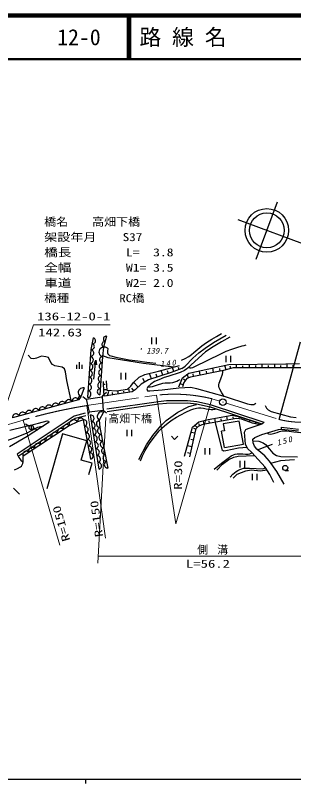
# Model space of a CAD drawing. Units: millimetres, scale not verified. Extents: x 40000 to 680000, y 20000 to 380000.
# Drawn here: x 151924 to 215751, y 204000 to 380000 of the extents above; entities that cross this region are included whole.
import ezdxf
from ezdxf.enums import TextEntityAlignment as Align

# ---------------------------------------------------------------- set-up
doc = ezdxf.new("R2010")
doc.units = ezdxf.units.MM
doc.header["$LTSCALE"] = 1000
doc.linetypes.add('CHAIN', pattern=[18.5, 12, -1.5, 3.5, -1.5])
for name, color, linetype, lineweight in [('M-BGD', 7, 'Continuous', 25), ('M-BGD-HTXT', 7, 'Continuous', 13), ('M-BMK', 2, 'CHAIN', 13), ('M-BMK-SRVR', 3, 'Continuous', 25), ('M-STR-STR1', 1, 'Continuous', 25), ('M-TTL', 2, 'Continuous', 140), ('M-TTL-BAND', 7, 'Continuous', 25), ('M-TTL-LINE', 7, 'Continuous', 50)]:
    doc.layers.add(name, color=color, linetype=linetype, lineweight=lineweight)
doc.layers.add('M-STR-HTXT', color=7, linetype='Continuous')
doc.layers.add('M-TTL-TXT', color=7, linetype='Continuous')
doc.styles.add('ＭＳ ゴシック', font='')
doc.styles.get('ＭＳ ゴシック').set_extended_font_data('MS Gothic')

# ---------------------------------------------------------------- blocks, each defined once
blk = doc.blocks.new('BUHIN6')
at = {"color": 7, "linetype": 'Continuous', "lineweight": 25}
blk.add_lwpolyline([(-640, 469), (-700, 287), (-715, 105), (-693, -127), (-608, -307), (-493, -465), (-295, -610), (-109, -673), (88, -699), (316, -650), (481, -579), (640, -469)], dxfattribs=at)
blk = doc.blocks.new('BUHIN9')
at = {"color": 7, "linetype": 'Continuous', "lineweight": 25}
blk.add_lwpolyline([(657, 396), (517, 518), (361, 598), (145, 665), (-47, 657), (-231, 613), (-435, 491), (-559, 348), (-656, 182), (-697, -40), (-696, -213), (-657, -396)], dxfattribs=at)
blk = doc.blocks.new('BUHIN10')
at = {"color": 7, "linetype": 'Continuous', "lineweight": 25}
blk.add_lwpolyline([(685, 386), (545, 515), (387, 602), (169, 678), (-28, 675), (-218, 636), (-431, 516), (-563, 374), (-667, 206), (-716, -20), (-719, -198), (-685, -386)], dxfattribs=at)
blk = doc.blocks.new('BUHIN11')
at = {"color": 7, "linetype": 'Continuous', "lineweight": 25}
blk.add_lwpolyline([(-672, -419), (-525, -542), (-363, -623), (-140, -689), (59, -677), (248, -629), (456, -499), (582, -350), (680, -178), (719, 52), (714, 231), (672, 419)], dxfattribs=at)
blk = doc.blocks.new('BUHIN14')
at = {"color": 7, "linetype": 'Continuous', "lineweight": 25}
blk.add_lwpolyline([(755, 223), (647, 380), (513, 501), (317, 623), (124, 665), (-70, 669), (-305, 600), (-465, 491), (-605, 351), (-703, 141), (-746, -32), (-755, -223)], dxfattribs=at)
blk = doc.blocks.new('BUHIN15')
at = {"color": 7, "linetype": 'Continuous', "lineweight": 25}
blk.add_lwpolyline([(683, 106), (607, 255), (504, 375), (348, 505), (185, 564), (17, 590), (-195, 557), (-347, 481), (-485, 376), (-595, 205), (-652, 59), (-683, -106)], dxfattribs=at)
blk = doc.blocks.new('BUHIN16')
at = {"color": 7, "linetype": 'Continuous', "lineweight": 25}
blk.add_lwpolyline([(-654, -61), (-591, -207), (-500, -327), (-359, -459), (-208, -524), (-50, -558), (152, -540), (301, -476), (438, -384), (552, -229), (615, -94), (654, 61)], dxfattribs=at)
blk = doc.blocks.new('BUHIN18')
at = {"color": 7, "linetype": 'Continuous', "lineweight": 25}
blk.add_lwpolyline([(-702, -209), (-601, -354), (-476, -466), (-293, -580), (-114, -618), (67, -622), (284, -557), (433, -455), (563, -325), (653, -130), (693, 31), (702, 209)], dxfattribs=at)
blk = doc.blocks.new('BUHIN20')
at = {"color": 7, "linetype": 'Continuous', "lineweight": 25}
blk.add_lwpolyline([(-456, 639), (-569, 486), (-639, 320), (-690, 95), (-667, -100), (-607, -284), (-466, -482), (-311, -598), (-134, -684), (96, -708), (273, -693), (456, -639)], dxfattribs=at)
blk = doc.blocks.new('BUHIN45')
at = {"color": 7, "linetype": 'Continuous', "lineweight": 25}
blk.add_line((537, 201), (276, 900), dxfattribs=at)
blk.add_circle((0, 0), 574, dxfattribs=at)
blk = doc.blocks.new('BUHIN46')
at = {"color": 7, "linetype": 'Continuous', "lineweight": 25}
blk.add_lwpolyline([(-71, -827), (330, 123), (-596, 578)], dxfattribs=at)
blk = doc.blocks.new('BUHIN47')
at = {"color": 7, "linetype": 'Continuous', "lineweight": 25}
for p, q in [((502, 800), (-903, 275)), ((-500, -803), (905, -278))]:
    blk.add_line(p, q, dxfattribs=at)
blk = doc.blocks.new('BUHIN48')
at = {"color": 7, "linetype": 'Continuous', "lineweight": 25}
for p, q in [((-703, -263), (703, 263)), ((-354, 508), (489, 823)), ((66, -616), (909, -301))]:
    blk.add_line(p, q, dxfattribs=at)

msp = doc.modelspace()

# ---------------------------------------------------------------- linework, layer by layer
at = {"layer": 'M-BGD'}
for p, q in [((207151, 324185), (212051, 337300)), ((226462, 324442), (203043, 333192)), ((172835, 306511), (172148, 303977)), ((197369, 305052), (200272, 306715)), ((201145, 306292), (199229, 305221)), ((169313, 303418), (169872, 306124)), ((195424, 303756), (197369, 305052)), ((199229, 305221), (197312, 304038)), ((212457, 287415), (217320, 305196)), ((168540, 292422), (169313, 303418)), ((172148, 303977), (171890, 301829)), ((195537, 302938), (193902, 301501)), ((194015, 302657), (195424, 303756)), ((197312, 304038), (195537, 302938)), ((155589, 301417), (154872, 302187)), ((156174, 301337), (155589, 301417)), ((156785, 301496), (156174, 301337)), ((157901, 301895), (156785, 301496)), ((158911, 301789), (157901, 301895)), ((159495, 301603), (158911, 301789)), ((160027, 300513), (159495, 301603)), ((169906, 296694), (170371, 300996)), ((171890, 301829), (171289, 293066)), ((171897, 302057), (173154, 301638)), ((173154, 301638), (181349, 300287)), ((190858, 299641), (192662, 301473)), ((193902, 301501), (192183, 299838)), ((192662, 301473), (194015, 302657)), ((160425, 300035), (160027, 300513)), ((161010, 299690), (160425, 300035)), ((162657, 299397), (161010, 299690)), ((163162, 299025), (162657, 299397)), ((181349, 300287), (188286, 299449)), ((184773, 298485), (189597, 299759)), ((188278, 298441), (187942, 299322)), ((189491, 298903), (189319, 299355)), ((190097, 299134), (190858, 299641)), ((192183, 299838), (191281, 299049)), ((191680, 298040), (200873, 300008)), ((197397, 298187), (197190, 299219)), ((201893, 299246), (199685, 298644)), ((200237, 298795), (199960, 299812)), ((200873, 300008), (213953, 300208)), ((201341, 299096), (201192, 299645)), ((209280, 299246), (201893, 299246)), ((202632, 299246), (202632, 300035)), ((204109, 299246), (204109, 299733)), ((205587, 299246), (205587, 300080)), ((207064, 299246), (207064, 299760)), ((208542, 299246), (208542, 300125)), ((219197, 299246), (209280, 299246)), ((209989, 299246), (209989, 299787)), ((211405, 299246), (211405, 300169)), ((212822, 299246), (212822, 299813)), ((213953, 300208), (217125, 300248)), ((214239, 299246), (214239, 300212)), ((215655, 299246), (215655, 299836)), ((163401, 298361), (163162, 299025)), ((163747, 296368), (163401, 298361)), ((180349, 297085), (181599, 297735)), ((181599, 297735), (184773, 298485)), ((187672, 298210), (182474, 296485)), ((183123, 296701), (182695, 297994)), ((184423, 297132), (184189, 297839)), ((185723, 297563), (185365, 298641)), ((187023, 297994), (186824, 298593)), ((189759, 298204), (186884, 297273)), ((190097, 299134), (187672, 298210)), ((190689, 298626), (189759, 298204)), ((190234, 296956), (191680, 298040)), ((191281, 299049), (190689, 298626)), ((191656, 296978), (191366, 297805)), ((199685, 298644), (192057, 297119)), ((192820, 297271), (192703, 297854)), ((194346, 297576), (194147, 298568)), ((195871, 297881), (195750, 298489)), ((198922, 298492), (198796, 299124)), ((164730, 291771), (163747, 296368)), ((172201, 293636), (172126, 296135)), ((172776, 296260), (172926, 294111)), ((178425, 295035), (179049, 295885)), ((179049, 295885), (180349, 297085)), ((180087, 294848), (179089, 295921)), ((182474, 296485), (180799, 295510)), ((181636, 295998), (181165, 296807)), ((183812, 296090), (182995, 295526)), ((184855, 296541), (183812, 296090)), ((186067, 297048), (184855, 296541)), ((186884, 297273), (186067, 297048)), ((189435, 294869), (190234, 296956)), ((190531, 295914), (190291, 294870)), ((190893, 296376), (190486, 296694)), ((191254, 296838), (190531, 295914)), ((192057, 297119), (191254, 296838)), ((167681, 294656), (166908, 292594)), ((172145, 295510), (172554, 295523)), ((172182, 294261), (172914, 294283)), ((172926, 294111), (175125, 293961)), ((175125, 293961), (177650, 294361)), ((175588, 293257), (175464, 294014)), ((177650, 294361), (178425, 295035)), ((178118, 293680), (177959, 294630)), ((179062, 293986), (178666, 294604)), ((179374, 294186), (178750, 293786)), ((180799, 295510), (179374, 294186)), ((182318, 294906), (182093, 294427)), ((182093, 294427), (182234, 293976)), ((182234, 293976), (182769, 293948)), ((182995, 295526), (182318, 294906)), ((182769, 293948), (185559, 294201)), ((185559, 294201), (189393, 294652)), ((189393, 294652), (192183, 294850)), ((190411, 295392), (189699, 295557)), ((192183, 294850), (193507, 294540)), ((193507, 294540), (200046, 292651)), ((166908, 292594), (166435, 291906)), ((172401, 292736), (172201, 293636)), ((172301, 293186), (172801, 293711)), ((176225, 293361), (172401, 292736)), ((173038, 292840), (173326, 293911)), ((174313, 293048), (174217, 293636)), ((178750, 293786), (176225, 293361)), ((176856, 293467), (176781, 293916)), ((200046, 292651), (205147, 291017)), ((166435, 291906), (151273, 287826)), ((184775, 291477), (172923, 289772)), ((172994, 289277), (184839, 290981)), ((186561, 291680), (184775, 291477)), ((184839, 290981), (186591, 291180)), ((191431, 291721), (186561, 291680)), ((186591, 291180), (191405, 291220)), ((191405, 291220), (193500, 290983)), ((193583, 291477), (191431, 291721)), ((191713, 290364), (193506, 290854)), ((193500, 290983), (196576, 290304)), ((196708, 290787), (193583, 291477)), ((208995, 286745), (196708, 290787)), ((205147, 291017), (205958, 290853)), ((205958, 290853), (206643, 290853)), ((206643, 290853), (207051, 291179)), ((209220, 290592), (209497, 290021)), ((167958, 288846), (165418, 288159)), ((172116, 289123), (171140, 287234)), ((186519, 287174), (189198, 289130)), ((189198, 289130), (191713, 290364)), ((196576, 290304), (208465, 286393)), ((209497, 290021), (209889, 289613)), ((209889, 289613), (210574, 289271)), ((210574, 289271), (212824, 288618)), ((165418, 288159), (152368, 279507)), ((152568, 279040), (165627, 287697)), ((157246, 286560), (159230, 287113)), ((159230, 287113), (159517, 287072)), ((159517, 287072), (159619, 286847)), ((166191, 286909), (164303, 285997)), ((165627, 287697), (168088, 288363)), ((167559, 287365), (166191, 286909)), ((169251, 278314), (167559, 287365)), ((171140, 276035), (169186, 288471)), ((171140, 287234), (171270, 285607)), ((185285, 285986), (186519, 287174)), ((193974, 286849), (196178, 287456)), ((195233, 286298), (195047, 287144)), ((202677, 287613), (195795, 286421)), ((196178, 287456), (201687, 288400)), ((196483, 286540), (196386, 287104)), ((197860, 286779), (197697, 287716)), ((199236, 287017), (199139, 287578)), ((203266, 287064), (199623, 286408)), ((200612, 287256), (200451, 288188)), ((201687, 288400), (203059, 288130)), ((201988, 287494), (201897, 288020)), ((203801, 287478), (202677, 287613)), ((203059, 288130), (207871, 286579)), ((203239, 287546), (203300, 288053)), ((204221, 281760), (203266, 287064)), ((206275, 286579), (203801, 287478)), ((204419, 287253), (204505, 287489)), ((205656, 286804), (205815, 287242)), ((212824, 288618), (215020, 288050)), ((215020, 288050), (216296, 287871)), ((150678, 284985), (157246, 286560)), ((164303, 285997), (153690, 279030)), ((155145, 285840), (154283, 286347)), ((159455, 286642), (154647, 283512)), ((155576, 286084), (155576, 285089)), ((156044, 285411), (156980, 285060)), ((159619, 286847), (159455, 286642)), ((171270, 285607), (173158, 276296)), ((183445, 283773), (185285, 285986)), ((190735, 279023), (192579, 285634)), ((192579, 285634), (193974, 286849)), ((193344, 285207), (192864, 285387)), ((193614, 285589), (193108, 286095)), ((193412, 285387), (193277, 285027)), ((193816, 285792), (193412, 285387)), ((194671, 286174), (193816, 285792)), ((194244, 285983), (194031, 286458)), ((195795, 286421), (194671, 286174)), ((197769, 286722), (199261, 280517)), ((199623, 286408), (199903, 284853)), ((204445, 284503), (204775, 285130)), ((204775, 285130), (205336, 285394)), ((205336, 285394), (206490, 285756)), ((207972, 286234), (206275, 286579)), ((206490, 285756), (208534, 286416)), ((207050, 286421), (207099, 286659)), ((208995, 286745), (208534, 286416)), ((212255, 285093), (213310, 285189)), ((212968, 285228), (212993, 285628)), ((212968, 285228), (216866, 284785)), ((212993, 285628), (216887, 285185)), ((154647, 283512), (150616, 281159)), ((162729, 284101), (159180, 271562)), ((168304, 282524), (162729, 284101)), ((181977, 281584), (183445, 283773)), ((193277, 285027), (191860, 278865)), ((193099, 284257), (192250, 284452)), ((199903, 284853), (199193, 284725)), ((199868, 280977), (199193, 284725)), ((204742, 281799), (204445, 284503)), ((206834, 283295), (208478, 283984)), ((208478, 283984), (212255, 285093)), ((167050, 278092), (168304, 282524)), ((192745, 282716), (192193, 282843)), ((199868, 280977), (204221, 281760)), ((205204, 280810), (204742, 281799)), ((206375, 282906), (206834, 283295)), ((206428, 282040), (206375, 282906)), ((206746, 281316), (206428, 282040)), ((206601, 282526), (207754, 282446)), ((207754, 282446), (208749, 282068)), ((208749, 282068), (209306, 281670)), ((209306, 281670), (210201, 280616)), ((180231, 278253), (181977, 281584)), ((192391, 281176), (191400, 281404)), ((199261, 280517), (199699, 280238)), ((199699, 280238), (200196, 280318)), ((200196, 280318), (203080, 280915)), ((203080, 280915), (205074, 281088)), ((206160, 279853), (205204, 280810)), ((207644, 278270), (206160, 279853)), ((207329, 280645), (206746, 281316)), ((209149, 279072), (207329, 280645)), ((210201, 280616), (210996, 279741)), ((152369, 279503), (152718, 278691)), ((152718, 278691), (153182, 278071)), ((169530, 277390), (167050, 278092)), ((192037, 279636), (191399, 279782)), ((199459, 277214), (200868, 278237)), ((200868, 278237), (202024, 278807)), ((202024, 278807), (203030, 278991)), ((203030, 278991), (206793, 279178)), ((209227, 276489), (207644, 278270)), ((210209, 277871), (209149, 279072)), ((210996, 279741), (211792, 279144)), ((211792, 279144), (212775, 278906)), ((212775, 278906), (216654, 278866)), ((153182, 278071), (153646, 277723)), ((168802, 274815), (169530, 277390)), ((198152, 275839), (199459, 277214)), ((210315, 274808), (209227, 276489)), ((211887, 275521), (210209, 277871)), ((201890, 273995), (202762, 274883)), ((202762, 274883), (204774, 275655)), ((204774, 275655), (206031, 275889)), ((206031, 275889), (208127, 275655)), ((208127, 275655), (209569, 275856)), ((211206, 272961), (210315, 274808)), ((213601, 272641), (211887, 275521)), ((151480, 271665), (152876, 270310))]:
    msp.add_line(p, q, dxfattribs=at)
for points in [[(190003, 301004), (190875, 301418), (191712, 301883), (192313, 302305), (192880, 302777), (193754, 303557), (194667, 304290), (195798, 305062), (196969, 305790), (198086, 306451), (199209, 307102)], [(191618, 299327), (191918, 299243), (192225, 299221), (192652, 299343), (193081, 299530), (196052, 301032), (199062, 302485), (200302, 303039), (201572, 303539), (202741, 303943), (203931, 304290), (204407, 304407), (204893, 304522)], [(172148, 303977), (171892, 303926), (171667, 303822), (171405, 303641), (171248, 303420), (171137, 303177), (171097, 302844), (171148, 302582), (171248, 302331), (171459, 302093), (171654, 301944), (171890, 301829)], [(172193, 304084), (172526, 304044), (172863, 303941), (173014, 303849), (173118, 303716), (173134, 303497), (173088, 303242), (173045, 302939), (173065, 302658), (173142, 302475), (173282, 302308), (173540, 302114), (173826, 301974), (174957, 301681), (176111, 301444), (178061, 301104), (180021, 300822), (182057, 300576), (184109, 300354)], [(169978, 300033), (170371, 300996), (170547, 299971)], [(199836, 292695), (199292, 293504), (198788, 294365), (198661, 294690), (198592, 295029), (198591, 295379), (198652, 295734), (199055, 296762), (199407, 297824), (199476, 298186), (199529, 298560)], [(182328, 294874), (182858, 294878), (183376, 294942), (184540, 295362), (185716, 295721), (186257, 295810), (186808, 295840), (187442, 295832), (188061, 295885), (188514, 296011), (188956, 296197), (189336, 296392), (189722, 296606)], [(167681, 294656), (167415, 294667), (167167, 294619), (166865, 294503), (166657, 294322), (166488, 294109), (166369, 293790), (166355, 293518), (166394, 293245), (166545, 292959), (166702, 292765), (166908, 292594)], [(166908, 292594), (166811, 292622), (166716, 292627), (166594, 292612), (166501, 292565), (166420, 292502), (166346, 292395), (166317, 292297), (166306, 292193), (166335, 292074), (166375, 291988), (166435, 291906)], [(172116, 289123), (171863, 289164), (171620, 289146), (171317, 289069), (171096, 288920), (170911, 288735), (170759, 288442), (170715, 288184), (170721, 287917), (170834, 287626), (170962, 287422), (171140, 287234)], [(180600, 277923), (181119, 279116), (181690, 280279), (182170, 281093), (182707, 281886), (183782, 283357), (184903, 284788), (185490, 285399), (186127, 285976), (186995, 286670), (187898, 287315), (188864, 287937), (189869, 288513), (191019, 289091), (192206, 289619), (192825, 289841), (193461, 290006), (193944, 290080), (194429, 290093), (195048, 290015), (195661, 289877), (196239, 289750), (196836, 289682), (197224, 289696), (197601, 289771), (197716, 289802), (197839, 289838)], [(166191, 286909), (166016, 287092), (165813, 287221), (165529, 287340), (165267, 287353), (165011, 287317), (164718, 287175), (164530, 286997), (164377, 286784), (164293, 286487), (164274, 286251), (164303, 285997)], [(167559, 287365), (167455, 287505), (167329, 287611), (167145, 287717), (166967, 287749), (166790, 287746), (166578, 287676), (166434, 287571), (166311, 287439), (166228, 287244), (166194, 287084), (166191, 286909)], [(171140, 287234), (170957, 287158), (170806, 287048), (170640, 286875), (170557, 286688), (170511, 286492), (170531, 286240), (170608, 286053), (170720, 285882), (170911, 285738), (171078, 285657), (171270, 285607)], [(149390, 282367), (151930, 283303), (154446, 284294), (155772, 285010), (157115, 285667), (157689, 285823), (158290, 285927)], [(209736, 284314), (209836, 284189), (209978, 284113), (210410, 284086), (210833, 284120), (211418, 284267), (211999, 284477), (212542, 284671), (213098, 284806), (213625, 284853), (214155, 284840), (215760, 284627), (217360, 284476), (218410, 284456), (219457, 284501), (219585, 284621), (219694, 284775)], [(207485, 280469), (209203, 281123), (210931, 281747)], [(151717, 275884), (152445, 276212), (153119, 276580), (153313, 276765), (153469, 276999), (153605, 277334), (153685, 277699), (153720, 278245), (153694, 278803), (153690, 278863), (153685, 278923)], [(197485, 276062), (199213, 277446), (201004, 278803), (201449, 279099), (201924, 279342), (202333, 279472), (202760, 279544), (203414, 279570), (204083, 279535), (204721, 279485), (205342, 279496), (205665, 279571), (205976, 279705), (206066, 279751), (206155, 279798)], [(210480, 277451), (211640, 277754), (212811, 277997), (213789, 278131), (214775, 278205), (215960, 278228)], [(201161, 274242), (201826, 274877), (202536, 275472), (202957, 275756), (203419, 275995), (203833, 276143), (204273, 276235), (204933, 276284), (205608, 276273), (207122, 276169), (208639, 276126), (208881, 276205), (209104, 276344), (209166, 276392), (209236, 276448)]]:
    msp.add_lwpolyline(points, dxfattribs=at)
for centre, radius in [((209601, 330742), 5000), ((209601, 330742), 4000), ((155576, 285586), 498)]:
    msp.add_circle(centre, radius, dxfattribs=at)
at = {"layer": 'M-BGD-HTXT'}
for p, q in [((148722, 287507), (156113, 309089)), ((156113, 309089), (173634, 309089)), ((184306, 292986), (188734, 263482)), ((197011, 292172), (188734, 263482)), ((168290, 290604), (172605, 260196)), ((153694, 287298), (162138, 258628)), ((172698, 287850), (170876, 254507)), ((170964, 256122), (226658, 256122))]:
    msp.add_line(p, q, dxfattribs=at)
at = {"layer": 'M-BMK'}
for p, q in [((168290, 290604), (184306, 292986)), ((197011, 292172), (198811, 291618)), ((200245, 291176), (212457, 287415)), ((143294, 284258), (153694, 287298))]:
    msp.add_line(p, q, dxfattribs=at)
for centre, radius, start, end in [((188357, 256654), 36558, 76.30676, 96.36279), ((187613, 171415), 120745, 99.20837, 106.31458), ((217590, 308133), 21344, 256.08459, 289.30292)]:
    msp.add_arc(centre, radius, start, end, dxfattribs=at)
at = {"layer": 'M-BMK-SRVR'}
for radius in [746, 22.5]:
    msp.add_circle((199529, 291401), radius, dxfattribs=at)
at = {"layer": 'M-STR-STR1'}
for p, q in [((167391, 292716), (168188, 292112)), ((168188, 292112), (171815, 292610)), ((171815, 292610), (172420, 293407)), ((171815, 292610), (172039, 289465)), ((168188, 292112), (168842, 289086)), ((168842, 289086), (168515, 288554)), ((172039, 289465), (168842, 289086)), ((172829, 288852), (172039, 289465))]:
    msp.add_line(p, q, dxfattribs=at)
at = {"layer": 'M-TTL'}
msp.add_line((680000, 380000), (40000, 380000), dxfattribs=at)
at = {"layer": 'M-TTL-BAND'}
for p, q in [((40000, 205000), (579000, 205000)), ((168000, 205000), (168000, 204000))]:
    msp.add_line(p, q, dxfattribs=at)
at = {"layer": 'M-TTL-LINE'}
for p, q in [((177750, 380000), (177750, 370000)), ((178250, 380000), (178250, 370000)), ((40000, 370000), (680000, 370000))]:
    msp.add_line(p, q, dxfattribs=at)

# ---------------------------------------------------------------- block references
at = {"layer": 'M-BGD', "rotation": 249.51192}
for name, p in [('BUHIN16', (172664, 305877)), ('BUHIN47', (183696, 305456)), ('BUHIN15', (169453, 304095)), ('BUHIN15', (169732, 305448)), ('BUHIN16', (172320, 304610)), ('BUHIN14', (169258, 302633)), ('BUHIN14', (169148, 301062)), ('BUHIN18', (171840, 301099)), ('BUHIN47', (200770, 301279)), ('BUHIN48', (166555, 299804)), ('BUHIN14', (169037, 299491)), ('BUHIN18', (171740, 299638)), ('BUHIN14', (168927, 297920)), ('BUHIN18', (171540, 296717)), ('BUHIN18', (171640, 298178)), ('BUHIN47', (176695, 297345)), ('BUHIN14', (168816, 296349)), ('BUHIN18', (171439, 295257)), ('BUHIN14', (168595, 293207)), ('BUHIN14', (168706, 294778)), ('BUHIN18', (171339, 293796)), ('BUHIN20', (164161, 291294)), ('BUHIN20', (165677, 291702)), ('BUHIN20', (158096, 289662)), ('BUHIN20', (159612, 290070)), ('BUHIN20', (161128, 290478)), ('BUHIN20', (162645, 290886)), ('BUHIN20', (152031, 288030)), ('BUHIN20', (153547, 288438)), ('BUHIN20', (155063, 288846)), ('BUHIN20', (156580, 289254)), ('BUHIN9', (167700, 286610)), ('BUHIN10', (169308, 287694)), ('BUHIN10', (169553, 286140)), ('BUHIN6', (162313, 284691)), ('BUHIN6', (163640, 285562)), ('BUHIN9', (167982, 285102)), ('BUHIN10', (169797, 284585)), ('BUHIN11', (171427, 284831)), ('BUHIN47', (178047, 284314)), ('BUHIN6', (159660, 282949)), ('BUHIN6', (160987, 283820)), ('BUHIN9', (168264, 283594)), ('BUHIN10', (170041, 283031)), ('BUHIN11', (171742, 283279)), ('BUHIN46', (188461, 283208)), ('BUHIN6', (157007, 281207)), ('BUHIN6', (158333, 282078)), ('BUHIN9', (168546, 282085)), ('BUHIN10', (170285, 281476)), ('BUHIN11', (172057, 281727)), ('BUHIN6', (154353, 279466)), ('BUHIN6', (155680, 280337)), ('BUHIN9', (168828, 280577)), ('BUHIN9', (169110, 279068)), ('BUHIN10', (170529, 279922)), ('BUHIN11', (172371, 280175)), ('BUHIN47', (195976, 280134)), ('BUHIN10', (170773, 278367)), ('BUHIN11', (172686, 278623)), ('BUHIN47', (203966, 277184)), ('BUHIN10', (171018, 276812)), ('BUHIN11', (173001, 277072)), ('BUHIN45', (213810, 276323)), ('BUHIN47', (206794, 274233))]:
    msp.add_blockref(name, p, dxfattribs=at)

# ---------------------------------------------------------------- texts
at = {"layer": 'M-BGD-HTXT', "style": 'ＭＳ ゴシック', "width": 1.35}
for s, p in [('136-12-0-1', (156911, 309575)), ('142.63', (157149, 305895)), ('L=56.2', (191047, 252908))]:
    msp.add_text(s, height=1833, dxfattribs=at).set_placement(p, align=Align.BOTTOM_LEFT)
at = {"layer": 'M-BGD-HTXT', "style": 'ＭＳ ゴシック', "oblique": 15}
for s, width, p in [('・', 0.85, (179840, 302472)), ('139.7', 1.1, (181947, 302103))]:
    msp.add_text(s, height=1320, dxfattribs=dict(at, width=width)).set_placement(p, align=Align.BOTTOM_LEFT)
at = {"layer": 'M-BGD-HTXT', "style": 'ＭＳ ゴシック'}
msp.add_text('高畑下橋', height=1833, dxfattribs=at).set_placement((173255, 286195), align=Align.BOTTOM_LEFT)
at = {"layer": 'M-BGD-HTXT', "style": 'ＭＳ ゴシック', "width": 1.35}
for s, rotation, p in [('R=30', 89.1, (190656, 271293)), ('R=150', 106.3, (165038, 259940)), ('R=150', 98.2, (172586, 260709))]:
    msp.add_text(s, height=1833, rotation=rotation, dxfattribs=at).set_placement(p, align=Align.BOTTOM_LEFT)
at = {"layer": 'M-BGD-HTXT', "char_height": 1320, "attachment_point": 7, "style": 'ＭＳ ゴシック'}
for s, insert, rotation in [('\\T1.33;\\W1.1;\\Q15;140', (185173, 299451), 5.7), ('\\T1.33;\\W1.1;\\Q15;150', (212037, 281374), 15.3)]:
    msp.add_mtext(s, dxfattribs=dict(at, insert=insert, rotation=rotation))
at = {"layer": 'M-BGD-HTXT', "insert": (193629, 256474), "char_height": 1833, "attachment_point": 7, "style": 'ＭＳ ゴシック'}
msp.add_mtext('\\T1.84;側溝', dxfattribs=at)
at = {"layer": 'M-STR-HTXT', "style": 'ＭＳ ゴシック'}
for s, width, p in [('橋名\u3000\u3000高畑下橋', 1.1, (158536, 331239)), ('架設年月\u3000\u3000S37', 1.2, (158536, 327739)), ('橋長\u3000\u3000\u3000\u3000L=  3.8', 1.25, (158536, 324239)), ('全幅\u3000\u3000\u3000\u3000W1= 3.5', 1.25, (158536, 320739)), ('車道\u3000\u3000\u3000\u3000W2= 2.0', 1.25, (158536, 317239)), ('橋種\u3000\u3000\u3000\u3000RC橋', 1.15, (158536, 313739))]:
    msp.add_text(s, height=1833, dxfattribs=dict(at, width=width)).set_placement(p, align=Align.BOTTOM_LEFT)
at = {"layer": 'M-TTL-TXT', "style": 'ＭＳ ゴシック'}
for s, p in [('12-0', (161521, 375000)), ('路 線 名', (180380, 375000))]:
    msp.add_text(s, height=3666, dxfattribs=at).set_placement(p, align=Align.MIDDLE_LEFT)

doc.saveas('drawing.dxf')
